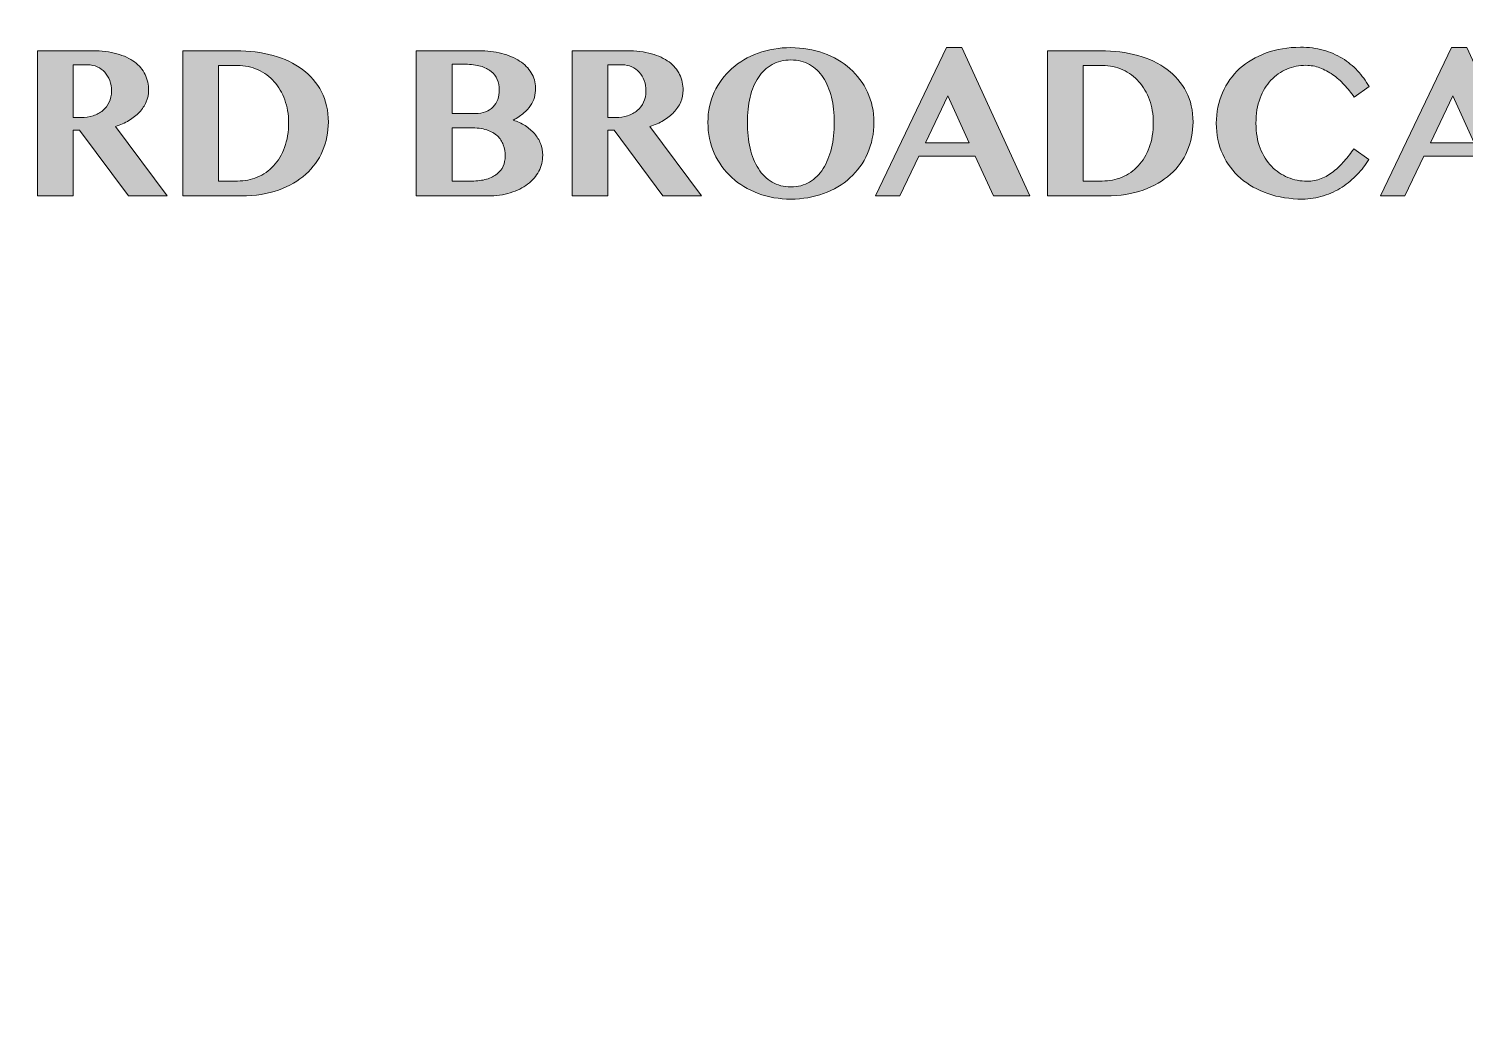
# Model space of a CAD drawing. Header units: inches. Extents: x 4.6 to 20.9, y -20.8 to -6.4.
# Drawn here: x 10.989 to 12.858, y -18.278 to -16.972 of the extents above; entities that cross this region are included whole.
import ezdxf

# ---------------------------------------------------------------- set-up
doc = ezdxf.new("R2010")
doc.units = ezdxf.units.IN
doc.header["$MEASUREMENT"] = 0
for name, color, linetype in [('Decorations', 7, 'Continuous'), ('Gold Things', 7, 'Continuous'), ('Parts Outlines', 7, 'Continuous'), ('Text', 7, 'Continuous')]:
    doc.layers.add(name, color=color, linetype=linetype)

# ---------------------------------------------------------------- blocks, each defined once
blk = doc.blocks.new('block 25')
at = {"layer": 'Text', "true_color": 0x231f20}
h = blk.add_hatch(color=179, dxfattribs=at)
h.dxf.hatch_style = 2
edge = h.paths.add_edge_path()
edge.add_spline(control_points=[(11.0006, -17.0002), (11.0006, -17.0002), (11.0716, -17.0002), (11.0716, -17.0002), (11.0839, -17.0002), (11.0946, -17.0015), (11.1037, -17.0041), (11.1129, -17.0067), (11.1206, -17.0103), (11.1267, -17.0148), (11.1328, -17.0194), (11.1374, -17.0248), (11.1404, -17.0311), (11.1434, -17.0374), (11.145, -17.0443), (11.145, -17.0517), (11.145, -17.057), (11.1439, -17.0621), (11.1418, -17.0669), (11.1398, -17.0717), (11.1368, -17.0761), (11.133, -17.0802), (11.1292, -17.0842), (11.1247, -17.0878), (11.1194, -17.091), (11.1141, -17.0942), (11.1082, -17.0967), (11.1018, -17.0987), (11.1018, -17.0987), (11.169, -17.1891), (11.169, -17.1891), (11.169, -17.1891), (11.1186, -17.1891), (11.1186, -17.1891), (11.1186, -17.1891), (11.0551, -17.1037), (11.0551, -17.1037), (11.0551, -17.1037), (11.047, -17.1037), (11.047, -17.1037), (11.047, -17.1037), (11.047, -17.1891), (11.047, -17.1891), (11.047, -17.1891), (11.0006, -17.1891), (11.0006, -17.1891), (11.0006, -17.1891), (11.0006, -17.0002), (11.0006, -17.0002)], knot_values=[0, 0, 0, 0, 1, 1, 1, 2, 2, 2, 3, 3, 3, 4, 4, 4, 5, 5, 5, 6, 6, 6, 7, 7, 7, 8, 8, 8, 9, 9, 9, 10, 10, 10, 11, 11, 11, 12, 12, 12, 13, 13, 13, 14, 14, 14, 15, 15, 15, 16, 16, 16, 16], degree=3, periodic=1)
edge = h.paths.add_edge_path()
edge.add_spline(control_points=[(11.047, -17.0872), (11.047, -17.0872), (11.057, -17.0872), (11.057, -17.0872), (11.0627, -17.0872), (11.068, -17.0864), (11.0728, -17.0848), (11.0776, -17.0832), (11.0817, -17.081), (11.0853, -17.078), (11.0888, -17.075), (11.0916, -17.0714), (11.0936, -17.0672), (11.0956, -17.063), (11.0967, -17.0581), (11.0967, -17.0527), (11.0967, -17.0478), (11.0959, -17.0432), (11.0944, -17.0391), (11.0929, -17.0349), (11.0907, -17.0313), (11.0879, -17.0282), (11.0851, -17.0252), (11.0819, -17.0229), (11.0782, -17.0211), (11.0744, -17.0195), (11.0703, -17.0186), (11.0658, -17.0186), (11.0658, -17.0186), (11.047, -17.0186), (11.047, -17.0186), (11.047, -17.0186), (11.047, -17.0872), (11.047, -17.0872)], knot_values=[0, 0, 0, 0, 1, 1, 1, 2, 2, 2, 3, 3, 3, 4, 4, 4, 5, 5, 5, 6, 6, 6, 7, 7, 7, 8, 8, 8, 9, 9, 9, 10, 10, 10, 11, 11, 11, 11], degree=3, periodic=1)
h = blk.add_hatch(color=179, dxfattribs=at)
h.dxf.hatch_style = 2
edge = h.paths.add_edge_path()
edge.add_spline(control_points=[(11.1897, -17.0002), (11.1897, -17.0002), (11.2583, -17.0002), (11.2583, -17.0002), (11.276, -17.0002), (11.2922, -17.0023), (11.307, -17.0064), (11.3218, -17.0105), (11.3344, -17.0165), (11.345, -17.0245), (11.3557, -17.0324), (11.3639, -17.0422), (11.3699, -17.0537), (11.3758, -17.0651), (11.3788, -17.0783), (11.3788, -17.0931), (11.3788, -17.1063), (11.3763, -17.1188), (11.3713, -17.1305), (11.3663, -17.1422), (11.359, -17.1523), (11.3494, -17.161), (11.3398, -17.1696), (11.328, -17.1765), (11.3139, -17.1816), (11.2998, -17.1866), (11.2837, -17.1891), (11.2657, -17.1891), (11.2657, -17.1891), (11.1897, -17.1891), (11.1897, -17.1891), (11.1897, -17.1891), (11.1897, -17.0002), (11.1897, -17.0002)], knot_values=[0, 0, 0, 0, 1, 1, 1, 2, 2, 2, 3, 3, 3, 4, 4, 4, 5, 5, 5, 6, 6, 6, 7, 7, 7, 8, 8, 8, 9, 9, 9, 10, 10, 10, 11, 11, 11, 11], degree=3, periodic=1)
edge = h.paths.add_edge_path()
edge.add_spline(control_points=[(11.2361, -17.1698), (11.2361, -17.1698), (11.2607, -17.1698), (11.2607, -17.1698), (11.2698, -17.1698), (11.2784, -17.1681), (11.2864, -17.1648), (11.2944, -17.1614), (11.3015, -17.1565), (11.3075, -17.15), (11.3136, -17.1435), (11.3184, -17.1355), (11.3218, -17.126), (11.3253, -17.1166), (11.3271, -17.1057), (11.3271, -17.0934), (11.3271, -17.0828), (11.3254, -17.073), (11.3221, -17.064), (11.3188, -17.0549), (11.3142, -17.0471), (11.3084, -17.0405), (11.3025, -17.0339), (11.2955, -17.0287), (11.2873, -17.0249), (11.2792, -17.0212), (11.2703, -17.0194), (11.2607, -17.0194), (11.2607, -17.0194), (11.2361, -17.0194), (11.2361, -17.0194), (11.2361, -17.0194), (11.2361, -17.1698), (11.2361, -17.1698)], knot_values=[0, 0, 0, 0, 1, 1, 1, 2, 2, 2, 3, 3, 3, 4, 4, 4, 5, 5, 5, 6, 6, 6, 7, 7, 7, 8, 8, 8, 9, 9, 9, 10, 10, 10, 11, 11, 11, 11], degree=3, periodic=1)
h = blk.add_hatch(color=179, dxfattribs=at)
h.dxf.hatch_style = 2
edge = h.paths.add_edge_path()
edge.add_spline(control_points=[(11.4932, -17.0002), (11.4932, -17.0002), (11.5743, -17.0002), (11.5743, -17.0002), (11.5852, -17.0002), (11.5952, -17.0014), (11.6043, -17.0037), (11.6133, -17.0061), (11.6212, -17.0093), (11.6276, -17.0136), (11.6342, -17.0178), (11.6392, -17.0229), (11.6428, -17.0288), (11.6464, -17.0348), (11.6482, -17.0413), (11.6482, -17.0485), (11.6482, -17.0531), (11.6477, -17.0572), (11.6468, -17.0609), (11.6458, -17.0647), (11.6443, -17.0682), (11.642, -17.0716), (11.6397, -17.0749), (11.6367, -17.0781), (11.6331, -17.0812), (11.6294, -17.0843), (11.6249, -17.0874), (11.6194, -17.0906), (11.625, -17.0924), (11.6301, -17.0947), (11.6348, -17.0977), (11.6394, -17.1007), (11.6435, -17.1041), (11.6469, -17.108), (11.6503, -17.112), (11.653, -17.1163), (11.6549, -17.121), (11.6568, -17.1257), (11.6577, -17.1308), (11.6577, -17.1363), (11.6577, -17.1437), (11.656, -17.1506), (11.6526, -17.157), (11.6492, -17.1634), (11.6443, -17.169), (11.6381, -17.1738), (11.6318, -17.1786), (11.6243, -17.1823), (11.6155, -17.1851), (11.6068, -17.1878), (11.597, -17.1891), (11.5863, -17.1891), (11.5863, -17.1891), (11.4932, -17.1891), (11.4932, -17.1891), (11.4932, -17.1891), (11.4932, -17.0002), (11.4932, -17.0002)], knot_values=[0, 0, 0, 0, 1, 1, 1, 2, 2, 2, 3, 3, 3, 4, 4, 4, 5, 5, 5, 6, 6, 6, 7, 7, 7, 8, 8, 8, 9, 9, 9, 10, 10, 10, 11, 11, 11, 12, 12, 12, 13, 13, 13, 14, 14, 14, 15, 15, 15, 16, 16, 16, 17, 17, 17, 18, 18, 18, 19, 19, 19, 19], degree=3, periodic=1)
edge = h.paths.add_edge_path()
edge.add_spline(control_points=[(11.5397, -17.0821), (11.5397, -17.0821), (11.5701, -17.0821), (11.5701, -17.0821), (11.5751, -17.0821), (11.5795, -17.0813), (11.5833, -17.0798), (11.5872, -17.0783), (11.5904, -17.0761), (11.5931, -17.0734), (11.5957, -17.0706), (11.5977, -17.0673), (11.5992, -17.0636), (11.6005, -17.0599), (11.6012, -17.0557), (11.6012, -17.0512), (11.6012, -17.0463), (11.6004, -17.0418), (11.5986, -17.0377), (11.5968, -17.0336), (11.5941, -17.03), (11.5905, -17.0271), (11.5869, -17.0242), (11.5823, -17.0219), (11.5768, -17.0203), (11.5712, -17.0187), (11.5646, -17.0178), (11.5569, -17.0178), (11.5569, -17.0178), (11.5397, -17.0178), (11.5397, -17.0178), (11.5397, -17.0178), (11.5397, -17.0821), (11.5397, -17.0821)], knot_values=[0, 0, 0, 0, 1, 1, 1, 2, 2, 2, 3, 3, 3, 4, 4, 4, 5, 5, 5, 6, 6, 6, 7, 7, 7, 8, 8, 8, 9, 9, 9, 10, 10, 10, 11, 11, 11, 11], degree=3, periodic=1)
edge = h.paths.add_edge_path()
edge.add_spline(control_points=[(11.5397, -17.1698), (11.5397, -17.1698), (11.5652, -17.1698), (11.5652, -17.1698), (11.5727, -17.1698), (11.5791, -17.169), (11.5847, -17.1674), (11.5901, -17.1657), (11.5947, -17.1635), (11.5983, -17.1606), (11.6019, -17.1578), (11.6045, -17.1544), (11.6063, -17.1505), (11.6079, -17.1466), (11.6088, -17.1423), (11.6088, -17.1376), (11.6088, -17.1323), (11.608, -17.1274), (11.6064, -17.1228), (11.6049, -17.1183), (11.6023, -17.1143), (11.5988, -17.1111), (11.5952, -17.1078), (11.5905, -17.1052), (11.5848, -17.1033), (11.5789, -17.1014), (11.5719, -17.1005), (11.5635, -17.1005), (11.5635, -17.1005), (11.5397, -17.1005), (11.5397, -17.1005), (11.5397, -17.1005), (11.5397, -17.1698), (11.5397, -17.1698)], knot_values=[0, 0, 0, 0, 1, 1, 1, 2, 2, 2, 3, 3, 3, 4, 4, 4, 5, 5, 5, 6, 6, 6, 7, 7, 7, 8, 8, 8, 9, 9, 9, 10, 10, 10, 11, 11, 11, 11], degree=3, periodic=1)
h = blk.add_hatch(color=179, dxfattribs=at)
h.dxf.hatch_style = 2
edge = h.paths.add_edge_path()
edge.add_spline(control_points=[(11.696, -17.0002), (11.696, -17.0002), (11.767, -17.0002), (11.767, -17.0002), (11.7793, -17.0002), (11.79, -17.0015), (11.7991, -17.0041), (11.8083, -17.0067), (11.816, -17.0103), (11.8221, -17.0148), (11.8282, -17.0194), (11.8328, -17.0248), (11.8358, -17.0311), (11.8388, -17.0374), (11.8403, -17.0443), (11.8403, -17.0517), (11.8403, -17.057), (11.8393, -17.0621), (11.8372, -17.0669), (11.8351, -17.0717), (11.8322, -17.0761), (11.8284, -17.0802), (11.8246, -17.0842), (11.8201, -17.0878), (11.8148, -17.091), (11.8095, -17.0942), (11.8036, -17.0967), (11.7971, -17.0987), (11.7971, -17.0987), (11.8644, -17.1891), (11.8644, -17.1891), (11.8644, -17.1891), (11.814, -17.1891), (11.814, -17.1891), (11.814, -17.1891), (11.7505, -17.1037), (11.7505, -17.1037), (11.7505, -17.1037), (11.7424, -17.1037), (11.7424, -17.1037), (11.7424, -17.1037), (11.7424, -17.1891), (11.7424, -17.1891), (11.7424, -17.1891), (11.696, -17.1891), (11.696, -17.1891), (11.696, -17.1891), (11.696, -17.0002), (11.696, -17.0002)], knot_values=[0, 0, 0, 0, 1, 1, 1, 2, 2, 2, 3, 3, 3, 4, 4, 4, 5, 5, 5, 6, 6, 6, 7, 7, 7, 8, 8, 8, 9, 9, 9, 10, 10, 10, 11, 11, 11, 12, 12, 12, 13, 13, 13, 14, 14, 14, 15, 15, 15, 16, 16, 16, 16], degree=3, periodic=1)
edge = h.paths.add_edge_path()
edge.add_spline(control_points=[(11.7424, -17.0872), (11.7424, -17.0872), (11.7524, -17.0872), (11.7524, -17.0872), (11.7581, -17.0872), (11.7633, -17.0864), (11.7682, -17.0848), (11.773, -17.0832), (11.7771, -17.081), (11.7807, -17.078), (11.7842, -17.075), (11.787, -17.0714), (11.789, -17.0672), (11.791, -17.063), (11.792, -17.0581), (11.792, -17.0527), (11.792, -17.0478), (11.7913, -17.0432), (11.7898, -17.0391), (11.7883, -17.0349), (11.7861, -17.0313), (11.7833, -17.0282), (11.7805, -17.0252), (11.7773, -17.0229), (11.7735, -17.0211), (11.7698, -17.0195), (11.7657, -17.0186), (11.7611, -17.0186), (11.7611, -17.0186), (11.7424, -17.0186), (11.7424, -17.0186), (11.7424, -17.0186), (11.7424, -17.0872), (11.7424, -17.0872)], knot_values=[0, 0, 0, 0, 1, 1, 1, 2, 2, 2, 3, 3, 3, 4, 4, 4, 5, 5, 5, 6, 6, 6, 7, 7, 7, 8, 8, 8, 9, 9, 9, 10, 10, 10, 11, 11, 11, 11], degree=3, periodic=1)
h = blk.add_hatch(color=179, dxfattribs=at)
h.dxf.hatch_style = 2
edge = h.paths.add_edge_path()
edge.add_spline(control_points=[(11.9806, -17.1933), (11.9653, -17.1933), (11.9511, -17.1909), (11.9379, -17.1859), (11.9248, -17.181), (11.9134, -17.1741), (11.9037, -17.1653), (11.8941, -17.1564), (11.8865, -17.1459), (11.8809, -17.1337), (11.8753, -17.1215), (11.8726, -17.1081), (11.8726, -17.0934), (11.8726, -17.079), (11.8753, -17.0659), (11.8809, -17.054), (11.8865, -17.0422), (11.8941, -17.0319), (11.9037, -17.0234), (11.9134, -17.0147), (11.9248, -17.0081), (11.9379, -17.0033), (11.9511, -16.9986), (11.9653, -16.9962), (11.9806, -16.9962), (11.9957, -16.9962), (12.0099, -16.9987), (12.0231, -17.0034), (12.0363, -17.0082), (12.0477, -17.0149), (12.0574, -17.0234), (12.0671, -17.032), (12.0747, -17.0422), (12.0802, -17.054), (12.0858, -17.0659), (12.0886, -17.0789), (12.0886, -17.0931), (12.0886, -17.1081), (12.0858, -17.1218), (12.0802, -17.1341), (12.0747, -17.1464), (12.0671, -17.157), (12.0574, -17.1657), (12.0477, -17.1745), (12.0363, -17.1813), (12.0231, -17.1861), (12.0099, -17.1909), (11.9957, -17.1933), (11.9806, -17.1933)], knot_values=[0, 0, 0, 0, 1, 1, 1, 2, 2, 2, 3, 3, 3, 4, 4, 4, 5, 5, 5, 6, 6, 6, 7, 7, 7, 8, 8, 8, 9, 9, 9, 10, 10, 10, 11, 11, 11, 12, 12, 12, 13, 13, 13, 14, 14, 14, 15, 15, 15, 16, 16, 16, 16], degree=3, periodic=1)
edge = h.paths.add_edge_path()
edge.add_spline(control_points=[(11.9806, -17.1774), (11.9898, -17.1774), (11.9979, -17.1753), (12.0049, -17.1711), (12.0119, -17.1669), (12.0178, -17.1611), (12.0225, -17.1536), (12.0273, -17.1461), (12.0309, -17.1372), (12.0333, -17.127), (12.0358, -17.1168), (12.037, -17.1056), (12.037, -17.0934), (12.037, -17.0816), (12.0358, -17.0707), (12.0333, -17.0607), (12.0309, -17.0507), (12.0273, -17.0421), (12.0225, -17.0349), (12.0178, -17.0277), (12.0119, -17.0221), (12.0049, -17.0181), (11.9979, -17.0142), (11.9898, -17.0122), (11.9806, -17.0122), (11.9712, -17.0122), (11.963, -17.0142), (11.956, -17.0181), (11.949, -17.0221), (11.9431, -17.0277), (11.9383, -17.0349), (11.9335, -17.0421), (11.9299, -17.0507), (11.9275, -17.0607), (11.9251, -17.0707), (11.9239, -17.0816), (11.9239, -17.0934), (11.9239, -17.1056), (11.9251, -17.1168), (11.9275, -17.127), (11.9299, -17.1372), (11.9335, -17.1461), (11.9383, -17.1536), (11.9431, -17.1611), (11.949, -17.1669), (11.956, -17.1711), (11.963, -17.1753), (11.9712, -17.1774), (11.9806, -17.1774)], knot_values=[0, 0, 0, 0, 1, 1, 1, 2, 2, 2, 3, 3, 3, 4, 4, 4, 5, 5, 5, 6, 6, 6, 7, 7, 7, 8, 8, 8, 9, 9, 9, 10, 10, 10, 11, 11, 11, 12, 12, 12, 13, 13, 13, 14, 14, 14, 15, 15, 15, 16, 16, 16, 16], degree=3, periodic=1)
h = blk.add_hatch(color=179, dxfattribs=at)
h.dxf.hatch_style = 2
h.paths.add_polyline_path([(12.203, -16.9962), (12.2915, -17.1891), (12.2441, -17.1891), (12.2204, -17.1376), (12.1471, -17.1376), (12.1223, -17.1891), (12.0908, -17.1891), (12.1829, -16.9962)])
h.paths.add_polyline_path([(12.1558, -17.12), (12.2127, -17.12), (12.1846, -17.059)])
h = blk.add_hatch(color=179, dxfattribs=at)
h.dxf.hatch_style = 2
edge = h.paths.add_edge_path()
edge.add_spline(control_points=[(12.3146, -17.0002), (12.3146, -17.0002), (12.3832, -17.0002), (12.3832, -17.0002), (12.4009, -17.0002), (12.4171, -17.0023), (12.4319, -17.0064), (12.4467, -17.0105), (12.4594, -17.0165), (12.47, -17.0245), (12.4806, -17.0324), (12.4889, -17.0422), (12.4948, -17.0537), (12.5008, -17.0651), (12.5037, -17.0783), (12.5037, -17.0931), (12.5037, -17.1063), (12.5013, -17.1188), (12.4963, -17.1305), (12.4913, -17.1422), (12.484, -17.1523), (12.4744, -17.161), (12.4648, -17.1696), (12.4529, -17.1765), (12.4388, -17.1816), (12.4247, -17.1866), (12.4087, -17.1891), (12.3906, -17.1891), (12.3906, -17.1891), (12.3146, -17.1891), (12.3146, -17.1891), (12.3146, -17.1891), (12.3146, -17.0002), (12.3146, -17.0002)], knot_values=[0, 0, 0, 0, 1, 1, 1, 2, 2, 2, 3, 3, 3, 4, 4, 4, 5, 5, 5, 6, 6, 6, 7, 7, 7, 8, 8, 8, 9, 9, 9, 10, 10, 10, 11, 11, 11, 11], degree=3, periodic=1)
edge = h.paths.add_edge_path()
edge.add_spline(control_points=[(12.361, -17.1698), (12.361, -17.1698), (12.3857, -17.1698), (12.3857, -17.1698), (12.3948, -17.1698), (12.4033, -17.1681), (12.4114, -17.1648), (12.4194, -17.1614), (12.4264, -17.1565), (12.4325, -17.15), (12.4386, -17.1435), (12.4433, -17.1355), (12.4468, -17.126), (12.4503, -17.1166), (12.452, -17.1057), (12.452, -17.0934), (12.452, -17.0828), (12.4504, -17.073), (12.4471, -17.064), (12.4438, -17.0549), (12.4392, -17.0471), (12.4333, -17.0405), (12.4275, -17.0339), (12.4205, -17.0287), (12.4123, -17.0249), (12.4042, -17.0212), (12.3953, -17.0194), (12.3857, -17.0194), (12.3857, -17.0194), (12.361, -17.0194), (12.361, -17.0194), (12.361, -17.0194), (12.361, -17.1698), (12.361, -17.1698)], knot_values=[0, 0, 0, 0, 1, 1, 1, 2, 2, 2, 3, 3, 3, 4, 4, 4, 5, 5, 5, 6, 6, 6, 7, 7, 7, 8, 8, 8, 9, 9, 9, 10, 10, 10, 11, 11, 11, 11], degree=3, periodic=1)
h = blk.add_hatch(color=179, dxfattribs=at)
h.dxf.hatch_style = 2
edge = h.paths.add_edge_path()
edge.add_spline(control_points=[(12.5856, -17.0946), (12.5856, -17.1068), (12.5874, -17.1176), (12.5911, -17.127), (12.5948, -17.1363), (12.5997, -17.1442), (12.6058, -17.1506), (12.612, -17.157), (12.6191, -17.1618), (12.6272, -17.1651), (12.6352, -17.1684), (12.6435, -17.17), (12.6521, -17.17), (12.6587, -17.17), (12.6648, -17.1689), (12.6706, -17.1666), (12.6763, -17.1643), (12.6816, -17.1612), (12.6866, -17.1573), (12.6915, -17.1534), (12.6961, -17.1489), (12.7005, -17.1439), (12.7049, -17.1388), (12.7091, -17.1334), (12.7131, -17.1277), (12.7131, -17.1277), (12.7324, -17.1419), (12.7324, -17.1419), (12.7283, -17.1487), (12.7233, -17.1551), (12.7174, -17.1613), (12.7115, -17.1675), (12.7049, -17.1729), (12.6976, -17.1777), (12.6903, -17.1824), (12.6822, -17.1862), (12.6735, -17.189), (12.6648, -17.1919), (12.6556, -17.1933), (12.646, -17.1933), (12.6298, -17.1933), (12.6148, -17.1909), (12.6011, -17.1862), (12.5875, -17.1814), (12.5757, -17.1748), (12.5657, -17.1662), (12.5557, -17.1576), (12.5479, -17.1472), (12.5424, -17.135), (12.5368, -17.1228), (12.534, -17.1093), (12.534, -17.0946), (12.534, -17.0802), (12.5367, -17.0669), (12.542, -17.0548), (12.5473, -17.0426), (12.5548, -17.0322), (12.5644, -17.0235), (12.574, -17.0148), (12.5855, -17.008), (12.5989, -17.0031), (12.6123, -16.9981), (12.6271, -16.9957), (12.6434, -16.9957), (12.6542, -16.9957), (12.6642, -16.9969), (12.6732, -16.9994), (12.6823, -17.002), (12.6905, -17.0055), (12.6979, -17.0101), (12.7052, -17.0146), (12.7119, -17.02), (12.7177, -17.0263), (12.7235, -17.0325), (12.7286, -17.0394), (12.733, -17.0468), (12.733, -17.0468), (12.7135, -17.0605), (12.7135, -17.0605), (12.7094, -17.0548), (12.7051, -17.0495), (12.7005, -17.0445), (12.6959, -17.0395), (12.6909, -17.0351), (12.6856, -17.0314), (12.6803, -17.0277), (12.6747, -17.0247), (12.6689, -17.0225), (12.663, -17.0203), (12.6569, -17.0192), (12.6506, -17.0192), (12.6419, -17.0192), (12.6336, -17.0208), (12.6258, -17.0241), (12.6179, -17.0274), (12.611, -17.0322), (12.6051, -17.0385), (12.5992, -17.0448), (12.5944, -17.0527), (12.5909, -17.0621), (12.5873, -17.0715), (12.5856, -17.0823), (12.5856, -17.0946)], knot_values=[0, 0, 0, 0, 1, 1, 1, 2, 2, 2, 3, 3, 3, 4, 4, 4, 5, 5, 5, 6, 6, 6, 7, 7, 7, 8, 8, 8, 9, 9, 9, 10, 10, 10, 11, 11, 11, 12, 12, 12, 13, 13, 13, 14, 14, 14, 15, 15, 15, 16, 16, 16, 17, 17, 17, 18, 18, 18, 19, 19, 19, 20, 20, 20, 21, 21, 21, 22, 22, 22, 23, 23, 23, 24, 24, 24, 25, 25, 25, 26, 26, 26, 27, 27, 27, 28, 28, 28, 29, 29, 29, 30, 30, 30, 31, 31, 31, 32, 32, 32, 33, 33, 33, 34, 34, 34, 34], degree=3, periodic=1)
h = blk.add_hatch(color=179, dxfattribs=at)
h.dxf.hatch_style = 2
h.paths.add_polyline_path([(12.86, -16.9962), (12.9484, -17.1891), (12.9011, -17.1891), (12.8774, -17.1376), (12.804, -17.1376), (12.7792, -17.1891), (12.7478, -17.1891), (12.8398, -16.9962)])
h.paths.add_polyline_path([(12.8128, -17.12), (12.8696, -17.12), (12.8416, -17.059)])
at = {"layer": 'Text', "lineweight": 0}
for points in [[(12.203, -16.9962), (12.2915, -17.1891), (12.2441, -17.1891), (12.2204, -17.1376), (12.1471, -17.1376), (12.1223, -17.1891), (12.0908, -17.1891), (12.1829, -16.9962), (12.203, -16.9962)], [(12.86, -16.9962), (12.9484, -17.1891), (12.9011, -17.1891), (12.8774, -17.1376), (12.804, -17.1376), (12.7792, -17.1891), (12.7478, -17.1891), (12.8398, -16.9962), (12.86, -16.9962)], [(12.1558, -17.12), (12.2127, -17.12), (12.1846, -17.059), (12.1558, -17.12)], [(12.8128, -17.12), (12.8696, -17.12), (12.8416, -17.059), (12.8128, -17.12)]]:
    blk.add_lwpolyline(points, dxfattribs=at)
for points, knots in [([(11.0006, -17.0002), (11.0006, -17.0002), (11.0716, -17.0002), (11.0716, -17.0002), (11.0839, -17.0002), (11.0946, -17.0015), (11.1037, -17.0041), (11.1129, -17.0067), (11.1206, -17.0103), (11.1267, -17.0148), (11.1328, -17.0194), (11.1374, -17.0248), (11.1404, -17.0311), (11.1434, -17.0374), (11.145, -17.0443), (11.145, -17.0517), (11.145, -17.057), (11.1439, -17.0621), (11.1418, -17.0669), (11.1398, -17.0717), (11.1368, -17.0761), (11.133, -17.0802), (11.1292, -17.0842), (11.1247, -17.0878), (11.1194, -17.091), (11.1141, -17.0942), (11.1082, -17.0967), (11.1018, -17.0987), (11.1018, -17.0987), (11.169, -17.1891), (11.169, -17.1891), (11.169, -17.1891), (11.1186, -17.1891), (11.1186, -17.1891), (11.1186, -17.1891), (11.0551, -17.1037), (11.0551, -17.1037), (11.0551, -17.1037), (11.047, -17.1037), (11.047, -17.1037), (11.047, -17.1037), (11.047, -17.1891), (11.047, -17.1891), (11.047, -17.1891), (11.0006, -17.1891), (11.0006, -17.1891), (11.0006, -17.1891), (11.0006, -17.0002), (11.0006, -17.0002)], [0, 0, 0, 0, 1, 1, 1, 2, 2, 2, 3, 3, 3, 4, 4, 4, 5, 5, 5, 6, 6, 6, 7, 7, 7, 8, 8, 8, 9, 9, 9, 10, 10, 10, 11, 11, 11, 12, 12, 12, 13, 13, 13, 14, 14, 14, 15, 15, 15, 16, 16, 16, 16]), ([(11.1897, -17.0002), (11.1897, -17.0002), (11.2583, -17.0002), (11.2583, -17.0002), (11.276, -17.0002), (11.2922, -17.0023), (11.307, -17.0064), (11.3218, -17.0105), (11.3344, -17.0165), (11.345, -17.0245), (11.3557, -17.0324), (11.3639, -17.0422), (11.3699, -17.0537), (11.3758, -17.0651), (11.3788, -17.0783), (11.3788, -17.0931), (11.3788, -17.1063), (11.3763, -17.1188), (11.3713, -17.1305), (11.3663, -17.1422), (11.359, -17.1523), (11.3494, -17.161), (11.3398, -17.1696), (11.328, -17.1765), (11.3139, -17.1816), (11.2998, -17.1866), (11.2837, -17.1891), (11.2657, -17.1891), (11.2657, -17.1891), (11.1897, -17.1891), (11.1897, -17.1891), (11.1897, -17.1891), (11.1897, -17.0002), (11.1897, -17.0002)], [0, 0, 0, 0, 1, 1, 1, 2, 2, 2, 3, 3, 3, 4, 4, 4, 5, 5, 5, 6, 6, 6, 7, 7, 7, 8, 8, 8, 9, 9, 9, 10, 10, 10, 11, 11, 11, 11]), ([(11.4932, -17.0002), (11.4932, -17.0002), (11.5743, -17.0002), (11.5743, -17.0002), (11.5852, -17.0002), (11.5952, -17.0014), (11.6043, -17.0037), (11.6133, -17.0061), (11.6212, -17.0093), (11.6276, -17.0136), (11.6342, -17.0178), (11.6392, -17.0229), (11.6428, -17.0288), (11.6464, -17.0348), (11.6482, -17.0413), (11.6482, -17.0485), (11.6482, -17.0531), (11.6477, -17.0572), (11.6468, -17.0609), (11.6458, -17.0647), (11.6443, -17.0682), (11.642, -17.0716), (11.6397, -17.0749), (11.6367, -17.0781), (11.6331, -17.0812), (11.6294, -17.0843), (11.6249, -17.0874), (11.6194, -17.0906), (11.625, -17.0924), (11.6301, -17.0947), (11.6348, -17.0977), (11.6394, -17.1007), (11.6435, -17.1041), (11.6469, -17.108), (11.6503, -17.112), (11.653, -17.1163), (11.6549, -17.121), (11.6568, -17.1257), (11.6577, -17.1308), (11.6577, -17.1363), (11.6577, -17.1437), (11.656, -17.1506), (11.6526, -17.157), (11.6492, -17.1634), (11.6443, -17.169), (11.6381, -17.1738), (11.6318, -17.1786), (11.6243, -17.1823), (11.6155, -17.1851), (11.6068, -17.1878), (11.597, -17.1891), (11.5863, -17.1891), (11.5863, -17.1891), (11.4932, -17.1891), (11.4932, -17.1891), (11.4932, -17.1891), (11.4932, -17.0002), (11.4932, -17.0002)], [0, 0, 0, 0, 1, 1, 1, 2, 2, 2, 3, 3, 3, 4, 4, 4, 5, 5, 5, 6, 6, 6, 7, 7, 7, 8, 8, 8, 9, 9, 9, 10, 10, 10, 11, 11, 11, 12, 12, 12, 13, 13, 13, 14, 14, 14, 15, 15, 15, 16, 16, 16, 17, 17, 17, 18, 18, 18, 19, 19, 19, 19]), ([(11.696, -17.0002), (11.696, -17.0002), (11.767, -17.0002), (11.767, -17.0002), (11.7793, -17.0002), (11.79, -17.0015), (11.7991, -17.0041), (11.8083, -17.0067), (11.816, -17.0103), (11.8221, -17.0148), (11.8282, -17.0194), (11.8328, -17.0248), (11.8358, -17.0311), (11.8388, -17.0374), (11.8403, -17.0443), (11.8403, -17.0517), (11.8403, -17.057), (11.8393, -17.0621), (11.8372, -17.0669), (11.8351, -17.0717), (11.8322, -17.0761), (11.8284, -17.0802), (11.8246, -17.0842), (11.8201, -17.0878), (11.8148, -17.091), (11.8095, -17.0942), (11.8036, -17.0967), (11.7971, -17.0987), (11.7971, -17.0987), (11.8644, -17.1891), (11.8644, -17.1891), (11.8644, -17.1891), (11.814, -17.1891), (11.814, -17.1891), (11.814, -17.1891), (11.7505, -17.1037), (11.7505, -17.1037), (11.7505, -17.1037), (11.7424, -17.1037), (11.7424, -17.1037), (11.7424, -17.1037), (11.7424, -17.1891), (11.7424, -17.1891), (11.7424, -17.1891), (11.696, -17.1891), (11.696, -17.1891), (11.696, -17.1891), (11.696, -17.0002), (11.696, -17.0002)], [0, 0, 0, 0, 1, 1, 1, 2, 2, 2, 3, 3, 3, 4, 4, 4, 5, 5, 5, 6, 6, 6, 7, 7, 7, 8, 8, 8, 9, 9, 9, 10, 10, 10, 11, 11, 11, 12, 12, 12, 13, 13, 13, 14, 14, 14, 15, 15, 15, 16, 16, 16, 16]), ([(11.9806, -17.1933), (11.9653, -17.1933), (11.9511, -17.1909), (11.9379, -17.1859), (11.9248, -17.181), (11.9134, -17.1741), (11.9037, -17.1653), (11.8941, -17.1564), (11.8865, -17.1459), (11.8809, -17.1337), (11.8753, -17.1215), (11.8726, -17.1081), (11.8726, -17.0934), (11.8726, -17.079), (11.8753, -17.0659), (11.8809, -17.054), (11.8865, -17.0422), (11.8941, -17.0319), (11.9037, -17.0234), (11.9134, -17.0147), (11.9248, -17.0081), (11.9379, -17.0033), (11.9511, -16.9986), (11.9653, -16.9962), (11.9806, -16.9962), (11.9957, -16.9962), (12.0099, -16.9987), (12.0231, -17.0034), (12.0363, -17.0082), (12.0477, -17.0149), (12.0574, -17.0234), (12.0671, -17.032), (12.0747, -17.0422), (12.0802, -17.054), (12.0858, -17.0659), (12.0886, -17.0789), (12.0886, -17.0931), (12.0886, -17.1081), (12.0858, -17.1218), (12.0802, -17.1341), (12.0747, -17.1464), (12.0671, -17.157), (12.0574, -17.1657), (12.0477, -17.1745), (12.0363, -17.1813), (12.0231, -17.1861), (12.0099, -17.1909), (11.9957, -17.1933), (11.9806, -17.1933)], [0, 0, 0, 0, 1, 1, 1, 2, 2, 2, 3, 3, 3, 4, 4, 4, 5, 5, 5, 6, 6, 6, 7, 7, 7, 8, 8, 8, 9, 9, 9, 10, 10, 10, 11, 11, 11, 12, 12, 12, 13, 13, 13, 14, 14, 14, 15, 15, 15, 16, 16, 16, 16]), ([(12.3146, -17.0002), (12.3146, -17.0002), (12.3832, -17.0002), (12.3832, -17.0002), (12.4009, -17.0002), (12.4171, -17.0023), (12.4319, -17.0064), (12.4467, -17.0105), (12.4594, -17.0165), (12.47, -17.0245), (12.4806, -17.0324), (12.4889, -17.0422), (12.4948, -17.0537), (12.5008, -17.0651), (12.5037, -17.0783), (12.5037, -17.0931), (12.5037, -17.1063), (12.5013, -17.1188), (12.4963, -17.1305), (12.4913, -17.1422), (12.484, -17.1523), (12.4744, -17.161), (12.4648, -17.1696), (12.4529, -17.1765), (12.4388, -17.1816), (12.4247, -17.1866), (12.4087, -17.1891), (12.3906, -17.1891), (12.3906, -17.1891), (12.3146, -17.1891), (12.3146, -17.1891), (12.3146, -17.1891), (12.3146, -17.0002), (12.3146, -17.0002)], [0, 0, 0, 0, 1, 1, 1, 2, 2, 2, 3, 3, 3, 4, 4, 4, 5, 5, 5, 6, 6, 6, 7, 7, 7, 8, 8, 8, 9, 9, 9, 10, 10, 10, 11, 11, 11, 11]), ([(12.5856, -17.0946), (12.5856, -17.1068), (12.5874, -17.1176), (12.5911, -17.127), (12.5948, -17.1363), (12.5997, -17.1442), (12.6058, -17.1506), (12.612, -17.157), (12.6191, -17.1618), (12.6272, -17.1651), (12.6352, -17.1684), (12.6435, -17.17), (12.6521, -17.17), (12.6587, -17.17), (12.6648, -17.1689), (12.6706, -17.1666), (12.6763, -17.1643), (12.6816, -17.1612), (12.6866, -17.1573), (12.6915, -17.1534), (12.6961, -17.1489), (12.7005, -17.1439), (12.7049, -17.1388), (12.7091, -17.1334), (12.7131, -17.1277), (12.7131, -17.1277), (12.7324, -17.1419), (12.7324, -17.1419), (12.7283, -17.1487), (12.7233, -17.1551), (12.7174, -17.1613), (12.7115, -17.1675), (12.7049, -17.1729), (12.6976, -17.1777), (12.6903, -17.1824), (12.6822, -17.1862), (12.6735, -17.189), (12.6648, -17.1919), (12.6556, -17.1933), (12.646, -17.1933), (12.6298, -17.1933), (12.6148, -17.1909), (12.6011, -17.1862), (12.5875, -17.1814), (12.5757, -17.1748), (12.5657, -17.1662), (12.5557, -17.1576), (12.5479, -17.1472), (12.5424, -17.135), (12.5368, -17.1228), (12.534, -17.1093), (12.534, -17.0946), (12.534, -17.0802), (12.5367, -17.0669), (12.542, -17.0548), (12.5473, -17.0426), (12.5548, -17.0322), (12.5644, -17.0235), (12.574, -17.0148), (12.5855, -17.008), (12.5989, -17.0031), (12.6123, -16.9981), (12.6271, -16.9957), (12.6434, -16.9957), (12.6542, -16.9957), (12.6642, -16.9969), (12.6732, -16.9994), (12.6823, -17.002), (12.6905, -17.0055), (12.6979, -17.0101), (12.7052, -17.0146), (12.7119, -17.02), (12.7177, -17.0263), (12.7235, -17.0325), (12.7286, -17.0394), (12.733, -17.0468), (12.733, -17.0468), (12.7135, -17.0605), (12.7135, -17.0605), (12.7094, -17.0548), (12.7051, -17.0495), (12.7005, -17.0445), (12.6959, -17.0395), (12.6909, -17.0351), (12.6856, -17.0314), (12.6803, -17.0277), (12.6747, -17.0247), (12.6689, -17.0225), (12.663, -17.0203), (12.6569, -17.0192), (12.6506, -17.0192), (12.6419, -17.0192), (12.6336, -17.0208), (12.6258, -17.0241), (12.6179, -17.0274), (12.611, -17.0322), (12.6051, -17.0385), (12.5992, -17.0448), (12.5944, -17.0527), (12.5909, -17.0621), (12.5873, -17.0715), (12.5856, -17.0823), (12.5856, -17.0946)], [0, 0, 0, 0, 1, 1, 1, 2, 2, 2, 3, 3, 3, 4, 4, 4, 5, 5, 5, 6, 6, 6, 7, 7, 7, 8, 8, 8, 9, 9, 9, 10, 10, 10, 11, 11, 11, 12, 12, 12, 13, 13, 13, 14, 14, 14, 15, 15, 15, 16, 16, 16, 17, 17, 17, 18, 18, 18, 19, 19, 19, 20, 20, 20, 21, 21, 21, 22, 22, 22, 23, 23, 23, 24, 24, 24, 25, 25, 25, 26, 26, 26, 27, 27, 27, 28, 28, 28, 29, 29, 29, 30, 30, 30, 31, 31, 31, 32, 32, 32, 33, 33, 33, 34, 34, 34, 34]), ([(11.047, -17.0872), (11.047, -17.0872), (11.057, -17.0872), (11.057, -17.0872), (11.0627, -17.0872), (11.068, -17.0864), (11.0728, -17.0848), (11.0776, -17.0832), (11.0817, -17.081), (11.0853, -17.078), (11.0888, -17.075), (11.0916, -17.0714), (11.0936, -17.0672), (11.0956, -17.063), (11.0967, -17.0581), (11.0967, -17.0527), (11.0967, -17.0478), (11.0959, -17.0432), (11.0944, -17.0391), (11.0929, -17.0349), (11.0907, -17.0313), (11.0879, -17.0282), (11.0851, -17.0252), (11.0819, -17.0229), (11.0782, -17.0211), (11.0744, -17.0195), (11.0703, -17.0186), (11.0658, -17.0186), (11.0658, -17.0186), (11.047, -17.0186), (11.047, -17.0186), (11.047, -17.0186), (11.047, -17.0872), (11.047, -17.0872)], [0, 0, 0, 0, 1, 1, 1, 2, 2, 2, 3, 3, 3, 4, 4, 4, 5, 5, 5, 6, 6, 6, 7, 7, 7, 8, 8, 8, 9, 9, 9, 10, 10, 10, 11, 11, 11, 11]), ([(11.2361, -17.1698), (11.2361, -17.1698), (11.2607, -17.1698), (11.2607, -17.1698), (11.2698, -17.1698), (11.2784, -17.1681), (11.2864, -17.1648), (11.2944, -17.1614), (11.3015, -17.1565), (11.3075, -17.15), (11.3136, -17.1435), (11.3184, -17.1355), (11.3218, -17.126), (11.3253, -17.1166), (11.3271, -17.1057), (11.3271, -17.0934), (11.3271, -17.0828), (11.3254, -17.073), (11.3221, -17.064), (11.3188, -17.0549), (11.3142, -17.0471), (11.3084, -17.0405), (11.3025, -17.0339), (11.2955, -17.0287), (11.2873, -17.0249), (11.2792, -17.0212), (11.2703, -17.0194), (11.2607, -17.0194), (11.2607, -17.0194), (11.2361, -17.0194), (11.2361, -17.0194), (11.2361, -17.0194), (11.2361, -17.1698), (11.2361, -17.1698)], [0, 0, 0, 0, 1, 1, 1, 2, 2, 2, 3, 3, 3, 4, 4, 4, 5, 5, 5, 6, 6, 6, 7, 7, 7, 8, 8, 8, 9, 9, 9, 10, 10, 10, 11, 11, 11, 11]), ([(11.5397, -17.0821), (11.5397, -17.0821), (11.5701, -17.0821), (11.5701, -17.0821), (11.5751, -17.0821), (11.5795, -17.0813), (11.5833, -17.0798), (11.5872, -17.0783), (11.5904, -17.0761), (11.5931, -17.0734), (11.5957, -17.0706), (11.5977, -17.0673), (11.5992, -17.0636), (11.6005, -17.0599), (11.6012, -17.0557), (11.6012, -17.0512), (11.6012, -17.0463), (11.6004, -17.0418), (11.5986, -17.0377), (11.5968, -17.0336), (11.5941, -17.03), (11.5905, -17.0271), (11.5869, -17.0242), (11.5823, -17.0219), (11.5768, -17.0203), (11.5712, -17.0187), (11.5646, -17.0178), (11.5569, -17.0178), (11.5569, -17.0178), (11.5397, -17.0178), (11.5397, -17.0178), (11.5397, -17.0178), (11.5397, -17.0821), (11.5397, -17.0821)], [0, 0, 0, 0, 1, 1, 1, 2, 2, 2, 3, 3, 3, 4, 4, 4, 5, 5, 5, 6, 6, 6, 7, 7, 7, 8, 8, 8, 9, 9, 9, 10, 10, 10, 11, 11, 11, 11]), ([(11.7424, -17.0872), (11.7424, -17.0872), (11.7524, -17.0872), (11.7524, -17.0872), (11.7581, -17.0872), (11.7633, -17.0864), (11.7682, -17.0848), (11.773, -17.0832), (11.7771, -17.081), (11.7807, -17.078), (11.7842, -17.075), (11.787, -17.0714), (11.789, -17.0672), (11.791, -17.063), (11.792, -17.0581), (11.792, -17.0527), (11.792, -17.0478), (11.7913, -17.0432), (11.7898, -17.0391), (11.7883, -17.0349), (11.7861, -17.0313), (11.7833, -17.0282), (11.7805, -17.0252), (11.7773, -17.0229), (11.7735, -17.0211), (11.7698, -17.0195), (11.7657, -17.0186), (11.7611, -17.0186), (11.7611, -17.0186), (11.7424, -17.0186), (11.7424, -17.0186), (11.7424, -17.0186), (11.7424, -17.0872), (11.7424, -17.0872)], [0, 0, 0, 0, 1, 1, 1, 2, 2, 2, 3, 3, 3, 4, 4, 4, 5, 5, 5, 6, 6, 6, 7, 7, 7, 8, 8, 8, 9, 9, 9, 10, 10, 10, 11, 11, 11, 11]), ([(11.9806, -17.1774), (11.9898, -17.1774), (11.9979, -17.1753), (12.0049, -17.1711), (12.0119, -17.1669), (12.0178, -17.1611), (12.0225, -17.1536), (12.0273, -17.1461), (12.0309, -17.1372), (12.0333, -17.127), (12.0358, -17.1168), (12.037, -17.1056), (12.037, -17.0934), (12.037, -17.0816), (12.0358, -17.0707), (12.0333, -17.0607), (12.0309, -17.0507), (12.0273, -17.0421), (12.0225, -17.0349), (12.0178, -17.0277), (12.0119, -17.0221), (12.0049, -17.0181), (11.9979, -17.0142), (11.9898, -17.0122), (11.9806, -17.0122), (11.9712, -17.0122), (11.963, -17.0142), (11.956, -17.0181), (11.949, -17.0221), (11.9431, -17.0277), (11.9383, -17.0349), (11.9335, -17.0421), (11.9299, -17.0507), (11.9275, -17.0607), (11.9251, -17.0707), (11.9239, -17.0816), (11.9239, -17.0934), (11.9239, -17.1056), (11.9251, -17.1168), (11.9275, -17.127), (11.9299, -17.1372), (11.9335, -17.1461), (11.9383, -17.1536), (11.9431, -17.1611), (11.949, -17.1669), (11.956, -17.1711), (11.963, -17.1753), (11.9712, -17.1774), (11.9806, -17.1774)], [0, 0, 0, 0, 1, 1, 1, 2, 2, 2, 3, 3, 3, 4, 4, 4, 5, 5, 5, 6, 6, 6, 7, 7, 7, 8, 8, 8, 9, 9, 9, 10, 10, 10, 11, 11, 11, 12, 12, 12, 13, 13, 13, 14, 14, 14, 15, 15, 15, 16, 16, 16, 16]), ([(12.361, -17.1698), (12.361, -17.1698), (12.3857, -17.1698), (12.3857, -17.1698), (12.3948, -17.1698), (12.4033, -17.1681), (12.4114, -17.1648), (12.4194, -17.1614), (12.4264, -17.1565), (12.4325, -17.15), (12.4386, -17.1435), (12.4433, -17.1355), (12.4468, -17.126), (12.4503, -17.1166), (12.452, -17.1057), (12.452, -17.0934), (12.452, -17.0828), (12.4504, -17.073), (12.4471, -17.064), (12.4438, -17.0549), (12.4392, -17.0471), (12.4333, -17.0405), (12.4275, -17.0339), (12.4205, -17.0287), (12.4123, -17.0249), (12.4042, -17.0212), (12.3953, -17.0194), (12.3857, -17.0194), (12.3857, -17.0194), (12.361, -17.0194), (12.361, -17.0194), (12.361, -17.0194), (12.361, -17.1698), (12.361, -17.1698)], [0, 0, 0, 0, 1, 1, 1, 2, 2, 2, 3, 3, 3, 4, 4, 4, 5, 5, 5, 6, 6, 6, 7, 7, 7, 8, 8, 8, 9, 9, 9, 10, 10, 10, 11, 11, 11, 11]), ([(11.5397, -17.1698), (11.5397, -17.1698), (11.5652, -17.1698), (11.5652, -17.1698), (11.5727, -17.1698), (11.5791, -17.169), (11.5847, -17.1674), (11.5901, -17.1657), (11.5947, -17.1635), (11.5983, -17.1606), (11.6019, -17.1578), (11.6045, -17.1544), (11.6063, -17.1505), (11.6079, -17.1466), (11.6088, -17.1423), (11.6088, -17.1376), (11.6088, -17.1323), (11.608, -17.1274), (11.6064, -17.1228), (11.6049, -17.1183), (11.6023, -17.1143), (11.5988, -17.1111), (11.5952, -17.1078), (11.5905, -17.1052), (11.5848, -17.1033), (11.5789, -17.1014), (11.5719, -17.1005), (11.5635, -17.1005), (11.5635, -17.1005), (11.5397, -17.1005), (11.5397, -17.1005), (11.5397, -17.1005), (11.5397, -17.1698), (11.5397, -17.1698)], [0, 0, 0, 0, 1, 1, 1, 2, 2, 2, 3, 3, 3, 4, 4, 4, 5, 5, 5, 6, 6, 6, 7, 7, 7, 8, 8, 8, 9, 9, 9, 10, 10, 10, 11, 11, 11, 11])]:
    blk.add_open_spline(points, degree=3, knots=knots, dxfattribs=at)

msp = doc.modelspace()

# ---------------------------------------------------------------- linework, layer by layer
at = {"layer": 'Decorations', "color": 179, "lineweight": 35, "true_color": 0x231f20}
msp.add_open_spline([(17.7595, -8.9959), (17.7595, -8.9959), (17.7595, -18.174), (17.7595, -18.174), (17.7595, -18.174), (17.7595, -18.2627), (17.7595, -18.2627), (17.7595, -18.2627), (17.7793, -19.394), (15.5164, -19.394), (15.5164, -19.394), (15.5164, -19.4645), (15.5164, -19.4645), (15.5164, -19.4645), (15.5164, -20.0601), (15.5164, -20.0601), (15.5164, -20.0601), (15.6985, -20.2612), (15.6985, -20.2612), (15.6985, -20.2612), (15.6985, -20.7081), (15.6985, -20.7081), (15.6985, -20.7081), (15.6985, -20.7904), (15.6985, -20.7904), (15.6985, -20.7904), (6.6383, -20.7904), (6.6383, -20.7904), (6.6383, -20.7904), (6.6383, -20.2612), (6.6383, -20.2612), (6.6383, -20.2612), (6.8204, -20.0775), (6.8204, -20.0775), (6.8204, -20.0775), (6.8204, -19.4146), (6.8204, -19.4146), (4.5574, -19.4146), (4.5772, -18.2386), (4.5772, -18.2386), (4.5772, -18.2386), (4.5772, -17.4861), (4.5772, -17.4861), (4.5772, -17.4861), (4.5772, -8.9782), (4.5772, -8.9782), (4.5772, -8.9782), (4.5772, -8.1324), (4.5772, -8.1324), (4.5772, -6.3537), (5.7971, -6.4716), (5.7971, -6.4716), (5.7971, -6.4716), (6.156, -6.4702), (6.156, -6.4702), (6.156, -6.4702), (15.875, -6.47), (15.875, -6.47), (15.875, -6.47), (16.5429, -6.4716), (16.5429, -6.4716), (16.5429, -6.4716), (17.7544, -6.3584), (17.7544, -8.1324), (17.7544, -8.1324), (17.7595, -8.9959), (17.7595, -8.9959)], degree=3, knots=[0, 0, 0, 0, 1, 1, 1, 2, 2, 2, 3, 3, 3, 4, 4, 4, 5, 5, 5, 6, 6, 6, 7, 7, 7, 8, 8, 8, 9, 9, 9, 10, 10, 10, 11, 11, 11, 12, 12, 12, 13, 13, 13, 14, 14, 14, 15, 15, 15, 16, 16, 16, 17, 17, 17, 18, 18, 18, 19, 19, 19, 20, 20, 20, 21, 21, 21, 22, 22, 22, 22], dxfattribs=at)
at = {"layer": 'Gold Things', "color": 179, "lineweight": 35, "true_color": 0x231f20}
msp.add_open_spline([(17.7683, -8.9959), (17.7683, -8.9959), (17.7683, -18.174), (17.7683, -18.174), (17.7683, -18.174), (17.7683, -18.2627), (17.7683, -18.2627), (17.7683, -18.2627), (17.7881, -19.394), (15.5252, -19.394), (15.5252, -19.394), (15.5252, -19.4645), (15.5252, -19.4645), (15.5252, -19.4645), (15.5252, -20.0601), (15.5252, -20.0601), (15.5252, -20.0601), (15.7073, -20.2612), (15.7073, -20.2612), (15.7073, -20.2612), (15.7073, -20.7081), (15.7073, -20.7081), (15.7073, -20.7081), (15.7073, -20.7904), (15.7073, -20.7904), (15.7073, -20.7904), (6.6471, -20.7904), (6.6471, -20.7904), (6.6471, -20.7904), (6.6471, -20.2612), (6.6471, -20.2612), (6.6471, -20.2612), (6.8292, -20.0775), (6.8292, -20.0775), (6.8292, -20.0775), (6.8292, -19.4146), (6.8292, -19.4146), (4.5662, -19.4146), (4.586, -18.2386), (4.586, -18.2386), (4.586, -18.2386), (4.586, -17.4861), (4.586, -17.4861), (4.586, -17.4861), (4.586, -8.9782), (4.586, -8.9782), (4.586, -8.9782), (4.586, -8.1324), (4.586, -8.1324), (4.586, -6.3537), (5.8059, -6.4716), (5.8059, -6.4716), (5.8059, -6.4716), (6.1648, -6.4702), (6.1648, -6.4702), (6.1648, -6.4702), (15.8838, -6.47), (15.8838, -6.47), (15.8838, -6.47), (16.5517, -6.4716), (16.5517, -6.4716), (16.5517, -6.4716), (17.7632, -6.3584), (17.7632, -8.1324), (17.7632, -8.1324), (17.7683, -8.9959), (17.7683, -8.9959)], degree=3, knots=[0, 0, 0, 0, 1, 1, 1, 2, 2, 2, 3, 3, 3, 4, 4, 4, 5, 5, 5, 6, 6, 6, 7, 7, 7, 8, 8, 8, 9, 9, 9, 10, 10, 10, 11, 11, 11, 12, 12, 12, 13, 13, 13, 14, 14, 14, 15, 15, 15, 16, 16, 16, 17, 17, 17, 18, 18, 18, 19, 19, 19, 20, 20, 20, 21, 21, 21, 22, 22, 22, 22], dxfattribs=at)
at = {"layer": 'Parts Outlines', "color": 179, "lineweight": 35, "true_color": 0x231f20}
msp.add_open_spline([(17.7595, -8.9958), (17.7595, -8.9958), (17.7595, -18.174), (17.7595, -18.174), (17.7595, -18.174), (17.7595, -18.2627), (17.7595, -18.2627), (17.7595, -18.2627), (17.7793, -19.394), (15.5164, -19.394), (15.5164, -19.394), (15.5164, -19.4645), (15.5164, -19.4645), (15.5164, -19.4645), (15.5164, -20.0601), (15.5164, -20.0601), (15.5164, -20.0601), (15.6985, -20.2612), (15.6985, -20.2612), (15.6985, -20.2612), (15.6985, -20.7081), (15.6985, -20.7081), (15.6985, -20.7081), (15.6985, -20.7904), (15.6985, -20.7904), (15.6985, -20.7904), (6.6383, -20.7904), (6.6383, -20.7904), (6.6383, -20.7904), (6.6383, -20.2612), (6.6383, -20.2612), (6.6383, -20.2612), (6.8204, -20.0775), (6.8204, -20.0775), (6.8204, -20.0775), (6.8204, -19.4146), (6.8204, -19.4146), (4.5574, -19.4146), (4.5772, -18.2386), (4.5772, -18.2386), (4.5772, -18.2386), (4.5772, -17.486), (4.5772, -17.486), (4.5772, -17.486), (4.5772, -8.9782), (4.5772, -8.9782), (4.5772, -8.9782), (4.5772, -8.1324), (4.5772, -8.1324), (4.5772, -6.3537), (5.7971, -6.4716), (5.7971, -6.4716), (5.7971, -6.4716), (6.156, -6.4702), (6.156, -6.4702), (6.156, -6.4702), (15.875, -6.47), (15.875, -6.47), (15.875, -6.47), (16.5429, -6.4716), (16.5429, -6.4716), (16.5429, -6.4716), (17.7544, -6.3584), (17.7544, -8.1324), (17.7544, -8.1324), (17.7595, -8.9958), (17.7595, -8.9958)], degree=3, knots=[0, 0, 0, 0, 1, 1, 1, 2, 2, 2, 3, 3, 3, 4, 4, 4, 5, 5, 5, 6, 6, 6, 7, 7, 7, 8, 8, 8, 9, 9, 9, 10, 10, 10, 11, 11, 11, 12, 12, 12, 13, 13, 13, 14, 14, 14, 15, 15, 15, 16, 16, 16, 17, 17, 17, 18, 18, 18, 19, 19, 19, 20, 20, 20, 21, 21, 21, 22, 22, 22, 22], dxfattribs=at)
at = {"layer": 'Text', "color": 179, "lineweight": 35, "true_color": 0x231f20}
msp.add_open_spline([(17.7595, -8.9958), (17.7595, -8.9958), (17.7595, -18.174), (17.7595, -18.174), (17.7595, -18.174), (17.7595, -18.2627), (17.7595, -18.2627), (17.7595, -18.2627), (17.7793, -19.394), (15.5164, -19.394), (15.5164, -19.394), (15.5164, -19.4645), (15.5164, -19.4645), (15.5164, -19.4645), (15.5164, -20.0601), (15.5164, -20.0601), (15.5164, -20.0601), (15.6985, -20.2612), (15.6985, -20.2612), (15.6985, -20.2612), (15.6985, -20.7081), (15.6985, -20.7081), (15.6985, -20.7081), (15.6985, -20.7904), (15.6985, -20.7904), (15.6985, -20.7904), (6.6383, -20.7904), (6.6383, -20.7904), (6.6383, -20.7904), (6.6383, -20.2612), (6.6383, -20.2612), (6.6383, -20.2612), (6.8204, -20.0775), (6.8204, -20.0775), (6.8204, -20.0775), (6.8204, -19.4146), (6.8204, -19.4146), (4.5574, -19.4146), (4.5772, -18.2386), (4.5772, -18.2386), (4.5772, -18.2386), (4.5772, -17.486), (4.5772, -17.486), (4.5772, -17.486), (4.5772, -8.9782), (4.5772, -8.9782), (4.5772, -8.9782), (4.5772, -8.1324), (4.5772, -8.1324), (4.5772, -6.3537), (5.7971, -6.4716), (5.7971, -6.4716), (5.7971, -6.4716), (6.156, -6.4702), (6.156, -6.4702), (6.156, -6.4702), (15.875, -6.47), (15.875, -6.47), (15.875, -6.47), (16.5429, -6.4716), (16.5429, -6.4716), (16.5429, -6.4716), (17.7544, -6.3584), (17.7544, -8.1324), (17.7544, -8.1324), (17.7595, -8.9958), (17.7595, -8.9958)], degree=3, knots=[0, 0, 0, 0, 1, 1, 1, 2, 2, 2, 3, 3, 3, 4, 4, 4, 5, 5, 5, 6, 6, 6, 7, 7, 7, 8, 8, 8, 9, 9, 9, 10, 10, 10, 11, 11, 11, 12, 12, 12, 13, 13, 13, 14, 14, 14, 15, 15, 15, 16, 16, 16, 17, 17, 17, 18, 18, 18, 19, 19, 19, 20, 20, 20, 21, 21, 21, 22, 22, 22, 22], dxfattribs=at)

# ---------------------------------------------------------------- block references
at = {"layer": 'Text'}
msp.add_blockref('block 25', (0, 0), dxfattribs=at)

doc.saveas('drawing.dxf')
